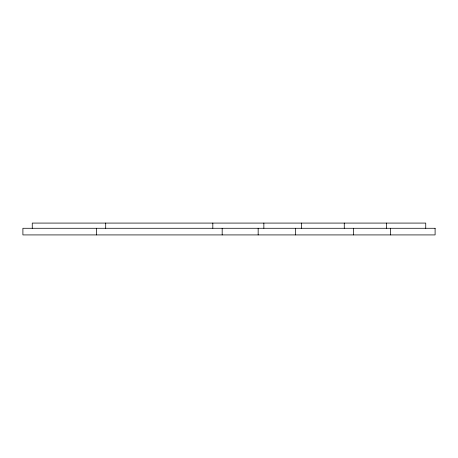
<?xml version="1.0" encoding="UTF-8"?>
<svg xmlns="http://www.w3.org/2000/svg" width="458" height="458" viewBox="0 0 458 458"><rect width="100%" height="100%" fill="white"/><g stroke="black" fill="none" stroke-linecap="round" stroke-linejoin="round"><path stroke-width="0.69" d="M425.745 228.279L425.745 223.08L32.255 223.08L32.255 228.279M390.462 228.279L390.462 234.92M386.592 223.08L386.592 228.279M353.622 228.279L353.622 234.92M344.267 223.08L344.267 228.279M301.358 223.08L301.358 228.279M295.662 228.279L295.662 234.92M263.86 223.08L263.86 228.279M258.163 228.279L258.163 234.92M222.176 228.279L222.176 234.92M212.821 223.08L212.821 228.279M105.701 223.08L105.701 228.279M96.346 228.279L96.346 234.92M435.1 228.279L22.9 228.279L22.9 234.92L435.1 234.92L435.1 228.279"/></g></svg>
